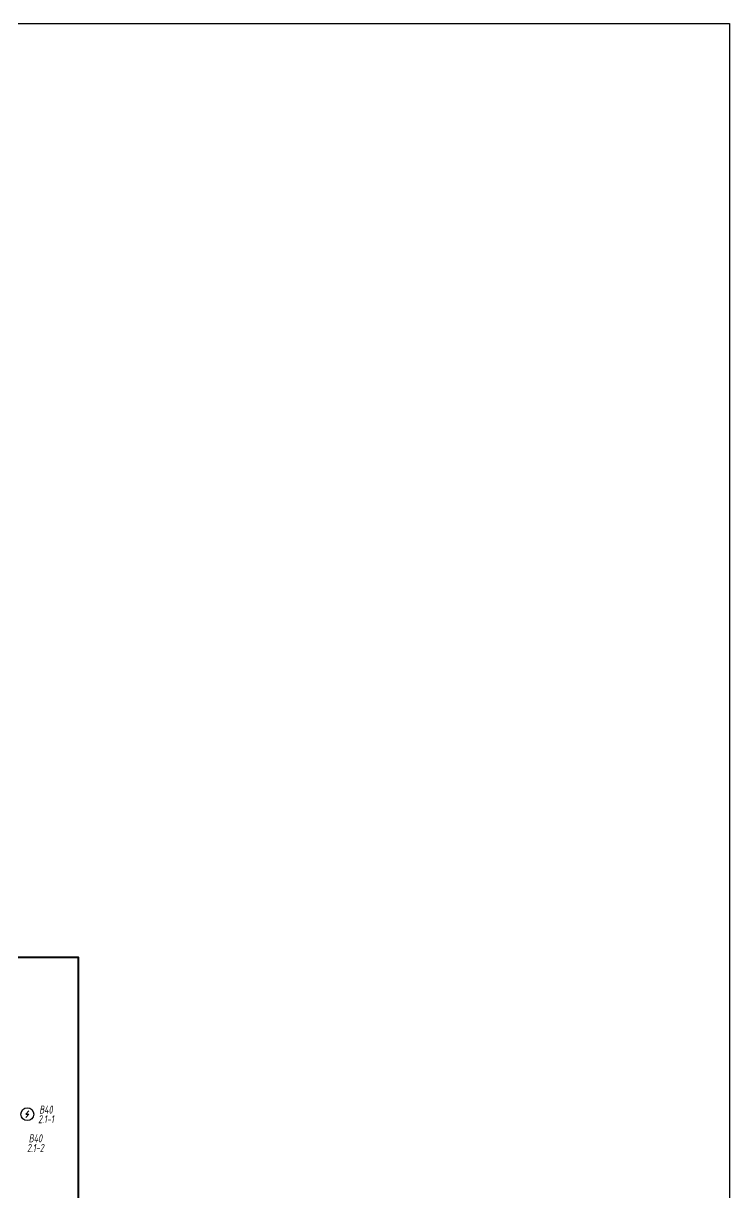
# Model space of a CAD drawing. Header units: millimetres. Extents: x -81605 to 298546, y -15960 to 81150.
# Drawn here: x 276459 to 298546, y 19245 to 55784 of the extents above; entities that cross this region are included whole.
import ezdxf

# ---------------------------------------------------------------- set-up
doc = ezdxf.new("R2010")
doc.units = ezdxf.units.MM
doc.layers.add('В30', color=136, linetype='Continuous', lineweight=40)
doc.layers.add('Надписи', color=7, linetype='Continuous')
doc.styles.add('Eskd знаки', font='eskd.shx', dxfattribs={"width": 0.8, "oblique": 10})

msp = doc.modelspace()

# ---------------------------------------------------------------- linework, layer by layer
for p, q in [((276634, 21796), (276534, 21696)), ((276534, 21696), (276634, 21696)), ((276634, 21696), (276534, 21596))]:
    msp.add_line(p, q)
at = {"color": 3}
msp.add_lwpolyline([(194142, 55784), (298546, 55784), (298546, -9893), (194142, -9893)], close=True, dxfattribs=at)
msp.add_circle((276584, 21696), 200)
at = {"layer": 'В30'}
msp.add_lwpolyline([(276284, 16296), (278184, 16296), (278184, 26596), (274284, 26596)], dxfattribs=at)

# ---------------------------------------------------------------- texts
at = {"layer": 'Надписи', "ltscale": 15, "char_height": 250, "width": 850, "attachment_point": 5, "line_spacing_factor": 0.72, "style": 'Eskd знаки'}
for s, insert in [('В40^J2.1-1', (277167, 21689)), ('В40^J2.1-2', (276837, 20791))]:
    msp.add_mtext(s, dxfattribs=dict(at, insert=insert))

doc.saveas('drawing.dxf')
